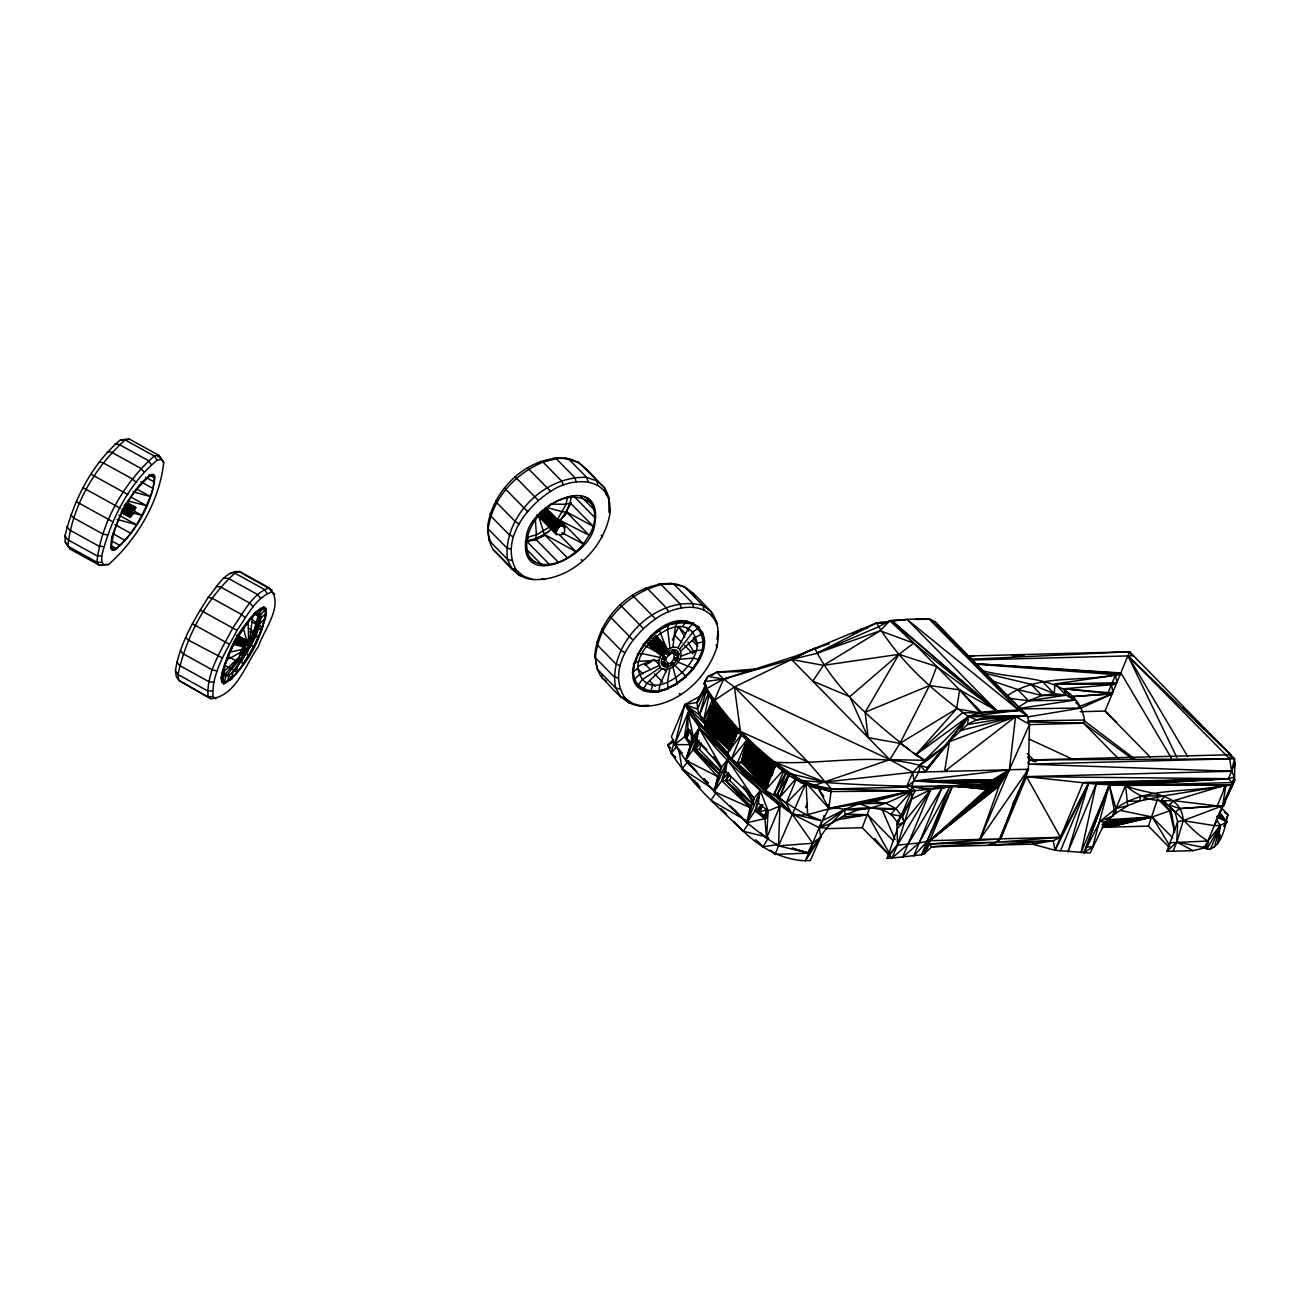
<?xml version="1.0" encoding="UTF-8"?>
<svg xmlns="http://www.w3.org/2000/svg" width="1300" height="1300" viewBox="0 0 1300 1300"><rect width="100%" height="100%" fill="white"/><g stroke="black" fill="none" stroke-linecap="round" stroke-linejoin="round"><path stroke-width="1.5" d="M669.906 668.444L667.436 682.337L668.216 688.935C599.658 707.753 644.166 613.649 686.481 621.075C734.045 636.35 676.683 703.56 642.769 690.381L646.555 683.524L661.928 668.899C672.36 672.539 687.521 656.191 677.966 647.774C667.55 644.134 652.389 660.481 661.928 668.899M669.988 648.229L667.648 629.428L668.476 624.455L685.847 622.326L693.924 623.009L688.529 628.241L677.966 647.774M710.32 696.426L705.803 690.69L706.664 688.642L723.564 679.087L791.489 659.457L816.205 653.543L876.557 622.928C898.706 660.514 933.042 691.194 968.354 716.511L1015.56 716.609L1029.519 724.295L1009.369 769.762L998.822 786.24C993.769 789.409 986.408 790.14 981.533 786.354L981.37 784.826L952.624 785.899L941.915 788.174L911.544 790.969L831.025 791.538L813.849 787.345L801.125 782.551L789.197 775.694L774.101 764.286L739.586 733.509L713.505 702.504L705.803 690.69L704.064 683.605L704.925 681.558L723.564 679.087L798.005 655.33L876.557 622.928L906.945 619.304L929.224 618.849L935.204 621.871L1027.374 715.829L1029.519 724.295L1028.398 769.259L979.908 839.394L1000.415 782.389L996.369 780.358L988.26 780.585L982.394 782.909L981.37 784.826L939.396 786.24L930.8 789.474L904.182 821.909L897.536 828.279L887.104 858.423L892.044 858.097L897.455 845.097L896.951 822.136C886.746 803.026 862.127 808.421 844.594 809.477C826.215 804.05 810.29 819.553 791.944 813.751C750.441 784.712 709.605 749.125 684.84 704.567L700.164 696.166L705.477 688.35M1026.578 769.519L1026.545 776.636L1000.659 838.841L997.165 842.205L988.845 845.309L1032.622 844.171L1053.276 840.726L1060.443 837.281L1088.571 783.347L1228.451 778.684L1234.464 776.977L1235 763.051L1234.529 758.729L1129.586 651.755L968.094 655.98M705.299 688.577L704.925 681.558L707.866 676.39L716.804 672.181L723.564 679.087L734.419 687.001L807.95 761.962L831.366 788.97L828.864 808.389L819.179 827.694L820.836 836.859L812.695 843.261L778.57 845.877L779.935 806.065L765.245 790.449L699.075 728.195L693.29 736.856L685.701 760.321L714.122 791.57L746.899 822.721L766.561 838.191L778.57 845.877L808.6 853.092L826.621 828.067L844.594 809.477L859.43 803.676L911.544 790.969C910.569 781.365 920.156 774.508 920.14 764.871C938.356 754.097 951.795 737.977 967.704 724.506C985.254 712.904 1007.663 718.266 1027.374 715.829L929.224 618.849L915.346 619.45M224.819 666.413L223.974 671.564L224.396 674.895L226.07 676.146C235.316 673.238 239.314 662.886 244.238 655.46L232.57 672.279L231.66 679.023L224.445 682.386L221.715 682.207L222.495 680.908C223.486 654.42 241.865 621.497 263.916 606.97L265.947 608.514C263.396 636.626 247.162 667.761 223.73 683.735L221.715 682.207L221.195 678.161L222.219 671.872L230.002 652.113L241.572 649.61L246.675 640.51L252.671 634.725L253.467 636.48L252.363 640.981L244.14 655.704C238.193 653.023 245.05 651.186 241.182 654.128M246.675 640.51L243.36 628.29L256.002 611.683L263.217 608.335L265.947 608.514L265.428 618.832L260.276 622.879L255.109 637.195L250.819 645.808L249.714 644.767M246.057 653.006L241.735 661.017L242.84 665.291L232.082 677.836L223.73 683.735L226.07 676.146L240.078 658.791L242.547 657.312M255.564 612.869L250.64 617.597L238.534 635.814L250.396 618.589L255.564 612.869L263.916 606.97L259.041 613.161L252.671 634.725M693.225 738.969L691.194 742.885L686.758 738.367C686.562 726.879 692.819 729.056 691.194 742.885L690.04 744.64L674.765 744.608L671.466 736.694L684.84 704.567L697.174 702.439L705.331 688.48M917.41 619.418L929.224 618.849L1018.989 710.352L968.354 716.511L927.501 767.747L925.275 771.956L968.354 716.511C984.441 710.109 1001.991 710.466 1018.989 710.352L1027.374 715.829L976.446 719.81L968.354 716.511L915.655 754.926C878.101 724.653 836.452 692.331 814.872 648.375L829.319 643.841M1017.169 707.947L1028.592 700.765L1041.966 695.516L1054.284 693.68L1054.934 683.881L1121.104 674.505M525.476 541.222L535.226 539.939L536.413 534.869L535.405 519.594M766.854 756.616L775.076 765.001L774.54 766.285L749.872 741.13L746.964 739.944L744.608 753.773L769.275 778.928L770.331 776.409L746.184 749.986L746.964 739.944L743.99 736.044M642.769 690.381L658.889 691.827L659.783 684.71L666.981 669.354M825.809 828.685L862.258 827.726L892.044 858.097L921.472 854.766L924.398 853.694L929.435 843.976L929.809 840.694L986.619 789.327L992.891 788.742L929.809 840.694L919.1 842.985L897.455 845.097L888.452 855.189M1027.374 715.829L968.354 716.511L967.704 724.506L1015.56 716.609L1009.369 769.762L979.908 839.394M672.913 647.319L675.301 627.055L677.804 621.579L693.014 624.195L699.611 627.234L693.209 631.702L679.754 649.09M250.185 636.204L252.541 617.029L260.536 608.059M1219.904 812.37L1226.842 821.876L1220.326 825.451L1207.944 841.019L1206.871 849.193L1210.479 849.095C1222.812 843.131 1224.941 826.605 1227.996 814.596L1220.928 807.381M1207.408 845.114L1207.944 841.019C1189.76 830.521 1178.645 811.363 1161.371 800.686C1147.754 800.28 1135.599 794.349 1125.556 785.379L1096.16 784.144L1026.545 776.636L1060.443 837.281L997.165 842.205L1053.276 840.726L1055.031 850.281L1090.131 853.011L1105.049 822.445L1115.969 813.117L1127.717 805.724L1139.743 801.011L1164.67 795.762L1231.344 784.826L1233.814 782.291L1222.618 805.789L1183.227 820.625L1177.67 821.616L1166.913 851.354L1193.026 850.671L1205.149 847.746L1234.464 776.977L1231.539 771.274L1229.719 758.859L1230.596 754.731L1208.984 733.558M594.961 654.42C598.276 617.305 632.694 583.716 670.312 583.44C688.61 583.83 699.335 600.08 711.165 611.65C718.884 621.871 719.469 635.489 716.755 647.611C706.68 678.86 677.105 706.404 643.094 706.306C624.829 705.786 614.087 689.65 602.274 678.048C596.733 671.271 595.871 662.805 594.961 654.42L597.122 669.029L615.566 687.83L620.717 696.849L624.796 697.726L632.742 703.609L643.094 706.306M624.796 697.726C606.58 669.403 632.028 635.148 655.541 618.881C673.108 605.995 706.794 599.056 716.852 624.358L716.316 620.669M658.889 691.827C606.385 689.65 646.279 625.609 677.462 622.814M637.975 668.525C635.911 642.622 689.146 604.012 697.109 643.24C699.173 669.142 645.954 707.753 637.975 668.525L632.32 672.1L634.741 679.104L633.506 679.916L638.17 685.116L637.081 686.156L643.679 689.195M661.863 663.439C665.308 661.131 665.129 662.041 663.276 664.95M665.324 659.311C660.367 660.238 664.95 653.608 665.779 658.71C660.904 661.602 666.933 656.224 664.788 656.646L665.795 657.605M665.178 665.827L666.721 664.105L668.395 665.324L666.884 667.322L665.178 665.827L666.006 666.916M666.933 653.559L668.476 651.836L670.15 653.055L668.639 655.054L666.933 653.559L667.891 654.859M665.974 666.64C665.762 664.137 670.28 665.795 667.274 664.154M671.352 664.641C668.07 663.065 675.301 660.611 673.351 664.674C670.475 667.648 671.255 661.505 673.676 663.471M672.149 652.129L673.709 650.39L675.253 651.414L673.855 653.624L672.149 652.129L673.855 653.624M675.058 651.267L673.108 653.429M672.181 652.389C674.375 654.534 674.391 648.538 675.253 651.414M676.812 660.595C671.938 660.855 677.17 654.745 677.56 659.766C672.506 662.659 679.153 657.117 676.325 657.621L677.381 658.515M675.594 654.274L677.901 652.746L678.86 654.03L677.95 655.492L675.594 654.274L677.008 655.785M693.014 624.195C720.736 645.808 684.434 686.091 659.23 690.592M716.999 639.308L718.055 631.979L718.51 635.245M696.832 771.664L685.701 760.321L674.765 744.608L684.58 736.791L688.139 712.481L727.545 753.025L731.217 759.346L760.273 790.579L768.137 810.891L766.561 838.191L760.841 832.926M778.96 767.016L776.035 764.546L774.41 765.017L769.275 778.928L745.128 752.505L746.964 739.944L749.466 741.569M682.354 753.285L674.765 744.608L688.139 712.481L731.217 759.346L779.935 806.065L766.561 838.191L764.904 818.675L759.379 812.419L762.596 804.668L759.265 811.817L761.572 805.122C757.413 808.6 759.168 814.986 763.994 817.115L766.594 814.661L767.13 809.217L759.379 812.419L755.072 810.924L746.899 822.721L730.21 805.691M779.935 806.065L768.137 810.891L764.904 818.675L746.899 822.721L750.051 807.625L714.122 791.57L721.76 780.747L725.628 771.436L727.496 759.444L753.919 798.314L752.895 803.822M758.306 803.14L768.137 810.891L767.13 809.217L763.994 817.115L764.904 818.675L755.072 810.924L758.306 803.14L760.273 790.579L699.075 728.195L685.701 760.321L694.2 768.82M725.4 714.366L715.065 704.519L714.139 708.337L738.124 731.087L714.675 707.07L714.837 702.163L713.505 702.504L706.664 688.642L704.925 681.558L707.866 676.39L723.564 679.087L727.594 678.551M792.529 848.331L807.674 852.881L812.695 843.261L791.944 813.751L765.245 790.449L764.806 788.092L731.217 759.346L746.964 739.944L748.8 743.665L773.484 768.836L774.41 765.017L766.415 756.633M1173.039 851.191L1176.841 842.059L1177.67 821.616L1175.054 812.256L1179.88 808.6L1217.255 805.935L1225.981 784.956L1173.705 800.67L1169.496 805.106L1179.88 808.6L1222.618 805.789L1225.981 784.956L1125.556 785.379L1112.849 815.913L1100.011 821.34L1083.875 852.865L1092.65 846.95L1109.274 784.989L1228.451 778.684L1232.286 782.584L1234.756 780.049L1234.464 776.977M175.451 670.637C179.611 643.825 193.895 619.775 208.309 597.253C216.824 587.486 224.559 570.424 239.818 571.594L269.067 587.746C285.415 603.915 263.916 629.476 258.391 646.555C245.505 664.495 236.015 696.199 210.941 698.75L178.766 680.387L176.166 676.26L175.451 670.637L178.019 674.538L178.766 680.387L210.941 698.75M215.849 698.799L213.021 696.654C211.477 672.669 226.493 650.942 237.006 630.354C246.886 616.688 255.06 598.114 271.814 591.923L274.625 594.051M224.445 682.386L221.195 678.161L224.721 663.796L226.882 659.783L240.386 652.535L241.572 649.61M240.078 658.791L239.281 657.036L240.386 652.535M244.172 647.4C242.58 652.665 242.141 645.808 245.456 648.099C243.035 654.192 245.196 644.54 245.456 648.099M243.847 653.136L242.482 651.934M245.781 643.988C248.479 637.878 248.511 647.433 246.334 643.825M241.394 653.526C243.604 658.011 246.707 653.087 243.945 652.665M246.545 650.536C244.4 654.387 246.155 646.929 248.137 649.903C246.399 653.087 247.244 646.88 247.488 650.536M249.941 638.56L252.85 640.071L250.104 638.43L248.836 641.014L250.234 641.68L251.501 639.649M250.998 645.466C251.257 640.51 246.431 648.798 249.551 645.109M250.088 641.534C250.738 641.891 255.694 640.705 249.762 638.755M251.225 644.524L249.616 643.923M248.836 645.044C251.859 648.082 248.203 646.717 251.16 644.475M251.209 639.259L248.836 641.014M260.276 622.879L260.699 614.413L259.041 613.161L256.262 614.055M225.062 673.952L232.082 677.836L237.006 673.108C249.779 654.794 262.21 634.676 266.451 612.56L263.217 608.335M736.141 735.881L737.149 729.95L733.428 725.319M699.075 728.195L696.881 740.155L692.997 749.466L685.701 760.321L717.616 776.523L714.122 791.57L727.496 759.444L721.484 767.211L717.616 776.523L692.997 749.466L699.075 728.195L721.484 767.211L714.122 791.57M227.711 681.33L228.849 675.253M1234.35 766.594L1235 763.051L1228.451 778.684L1125.556 785.379L1127.717 805.724L1115.936 808.47L1100.011 821.34L1105.049 822.445M736.076 735.621L737.149 729.95L733.249 725.465M756.096 747.175L774.41 765.017L768.235 781.462L744.071 755.04L746.964 739.944L774.41 765.017L774.54 766.285L760.841 751.465M487.727 525.785C492.927 489.515 527.329 456.251 564.931 458.185C582.806 459.599 592.166 476.97 604.403 487.679C609.261 494.975 609.911 503.474 610.155 511.989C604.971 548.226 570.586 581.457 533.033 579.524C515.125 578.24 505.781 560.755 493.529 550.079C488.719 542.766 487.923 534.3 487.727 525.785L489.141 540.572L507.439 559.227L511.826 568.734L515.97 569.628L523.234 576.128L533.033 579.524M515.97 569.628C500.402 540.004 526.24 507.049 550.615 491.351C568.23 479.017 601.9 474.939 609.261 500.809M555.864 533.488C562.445 512.59 571.951 540.767 555.864 533.488L538.038 515.32M567.515 496.925L566.053 504.27L557.651 519.188L589.258 535.275C596.684 523.185 597.789 505.343 584.594 496.681M526.906 554.905C542.23 575.071 570.992 559.764 583.359 543.887L560.267 520.358L566.183 511.745L570.131 502.808L571.512 495.901M609.001 512.509L608.806 497.185L605.979 494.325M1112.849 815.913L1114.149 809.494L1109.274 784.989L1081.047 852.784L1096.16 784.144L1228.451 778.684L1026.545 776.636L1231.539 771.274L1234.529 758.729L1028.609 764.124L1231.539 771.274M65 535.811C73.84 500.012 91.91 463.824 120.461 439.887L129.659 439.238L158.714 455.276L163.719 462.361C159.656 500.906 137.394 538.964 108.55 564.525L99.336 565.207L70.281 549.169L65.244 542.133L65 535.811L67.584 539.597L96.655 555.636L101.676 555.994C110.516 520.227 128.554 484.071 157.089 460.168L161.379 459.469L163.719 462.361M130.097 517.367L131.593 511.94L135.541 507.309L134.046 512.753L130.504 517.303L121.582 512.671M153.107 488.507L154.245 477.685L152.62 475.67L149.646 476.157C129.643 493.87 114.205 520.26 111.394 546.991L113.019 549.006L115.992 548.519C134.615 533.601 145.275 510.559 153.107 488.507L140.904 481.764M736.011 735.41L737.149 729.95L737.555 733.086M709.036 694.931L703.658 720.558L705.169 724.165L704.048 728.065L731.217 759.346L737.36 763.003L764.806 788.092L766.854 788.044L741.455 761.345L746.964 739.944L774.004 767.569M1168.928 847.015L1148.436 826.117L1102.286 827.336L1109.111 827.028C1111.906 823.599 1107.519 819.715 1104.301 822.559L1152.239 817.001L1169.626 810.875L1170.569 807.722L1169.626 804.278M706.664 688.642C731.234 725.433 763.815 757.884 801.97 780.504C861.51 786.175 921.115 786.711 980.801 786.776L982.394 782.909L1000.415 782.389L1009.369 769.762L913.916 780.991L906.571 787.101L831.366 788.97L813.849 787.345L809.185 784.648M735.849 735.832L737.149 729.95L727.545 753.025L705.461 727.594L715.065 704.519L724.994 714.383M749.678 768.3L766.139 785.07L742.17 762.872L737.36 763.003L746.964 739.944L747.224 747.467L771.908 772.622L773.289 772.59L748.605 747.419L746.964 739.944L741.975 760.094L768.024 785.216L743.031 757.559L746.964 739.944L748.28 744.933L772.428 771.355L775.076 765.001M734.923 739.391L737.149 729.95L734.646 739.684M759.785 754.016L773.484 768.836L774.41 765.017L764.806 788.092L742.17 762.872L742.82 761.312L737.36 763.003M734.89 739.115L737.149 729.95M674.765 744.608L684.84 704.567L697.596 709.15L699.497 714.935L705.169 724.165L710.856 713.765M760.614 810.778L755.072 810.924L760.273 790.579L753.919 798.314L750.051 807.625L721.76 780.747L727.496 759.444M674.099 741.878L671.206 753.139C690.755 782.925 717.762 806.796 743.34 831.253C760.63 847.795 781.008 859.576 805.383 860.811L821.974 820.966L844.594 809.477C868.498 812.207 891.069 802.035 911.544 790.969L911.592 799.045L897.455 845.097L887.104 858.423M892.044 858.097L907.985 844.269L941.915 788.174L952.624 785.899L985.189 788.336L985.498 787.183L999.261 784.306L1000.415 782.389M1214.46 846.917L1220.326 825.451L1216.361 819.471M706.956 722.898L699.497 714.935L706.29 690.706M862.258 827.726L869.31 808.892M737.1 733.541L713.619 709.589L715.065 704.519L730.649 722.475M773.451 768.398L774.41 765.017L766.821 784.712M734.63 809.949L746.899 822.721L753.919 798.314L744.461 787.767M824.151 815.441L822.559 820.95C801.141 815.181 784.55 800.036 765.245 790.449L776.035 764.546L771.599 760.484M929.435 843.976L995.93 842.237L931.612 846.804L929.435 843.976L999.424 838.874L929.809 840.694L997.376 787.036L995.865 784.972L980.671 785.411L983.564 787.751L952.624 785.899L924.398 853.694L931.612 846.804L987.61 845.341L995.93 842.237L999.424 838.874L1028.398 769.259L912.746 772.281L906.571 787.101L911.544 790.969L897.276 825.256L904.182 821.909L902.476 817.017L915.07 790.692L911.43 786.971L930.8 789.474L902.574 857.269L919.1 842.985L949.699 786.971L921.472 854.766L929.809 840.694L990.714 789.214L983.092 788.369L980.801 786.776L981.37 784.826L913.916 780.991L912.746 772.281L968.354 716.511L960.164 730.6L1015.56 716.609L944.564 771.452L949.439 741.666L1015.56 716.609M1118.569 758.826L1083.615 723.206L1084.557 720.038C1075.717 672.344 1016.974 681.2 982.459 670.54M1157.699 798.72L1148.436 826.117M1232.286 782.584L1125.556 785.379C1145.332 795.438 1181.326 790.335 1183.227 820.625L1176.841 842.059L1166.913 851.354M1220.408 834.827L1217.759 843.684L1220.326 825.451L1214.362 825.614L1183.227 820.625M1032.622 844.171L1055.031 850.281L1088.571 783.347L1067.934 851.939L1096.16 784.144M650.845 691.064L652.665 685.116M939.396 786.24L941.915 788.174L913.689 855.985L926.884 841.783L952.624 785.899L984.783 788.986L993.021 788.109L993.704 785.915L980.671 785.411L981.533 786.354M222.982 670.946L228.524 654.452L239.102 634.969L233.366 644.491L243.084 646.49M245.066 653.445L243.685 656.061L241.134 654.339M248.251 642.428L247.081 644.832M250.185 639.08L251.582 639.291M246.009 650.146C246.984 652.015 247.926 653.51 245.83 650.488M264.664 619.759L258.586 636.577L255.109 637.195L251.176 643.906M222.495 680.908L224.396 674.895L239.428 658.304M685.701 760.321L693.29 736.856L688.139 712.481L687.814 729.008L684.58 736.791L690.04 744.64L692.965 741.991M687.602 732.371L686.66 735.247L688.415 731.331L686.579 736.889L689.926 730.503L687.814 729.008L693.29 736.856M684.84 704.567L705.169 724.165L714.626 701.22L705.916 721.467L699.497 714.935L684.84 704.567L704.048 728.065L715.065 704.519L712.043 713.391L734.614 734.793L712.562 712.124L715.065 704.519L716.04 707.038L738.238 731.023M768.024 785.216L743.356 760.045L741.975 760.094L766.659 785.249L774.41 765.017L771.908 772.622L772.964 770.087L748.28 744.933L749.661 744.9L773.467 767.471L768.008 761.8M771.989 772.119L774.41 765.017L767.179 783.981L742.495 758.826L746.964 739.944L747.549 749.954L772.233 775.109L770.851 775.141L746.184 749.986L748.085 748.686L761.784 762.661M715.731 704.503L706.778 726.001L730.762 748.767L707.314 724.75L715.065 704.519L710.986 715.91L734.971 738.66L711.523 714.642L715.065 704.519L713.099 710.856L734.825 734.663M763.067 778.359L743.876 758.794L743.356 760.045L742.495 758.826L743.876 758.794L767.179 783.981L774.41 765.017L770.851 775.141L771.387 773.89L747.224 747.467L749.125 746.168L747.76 746.2L772.428 771.355L749.125 746.168L773.289 772.59L747.224 747.467M253.305 635.212L260.699 614.413L265.168 609.814M1014.065 801.158L1000.659 838.841L1060.443 837.281M771.014 774.508L774.41 765.017L768.235 781.462L743.551 756.291L746.964 739.944L745.648 751.254L769.811 776.23M731.851 746.168L708.354 722.215L715.065 704.519L709.93 718.429L733.931 741.195L710.466 717.178L715.065 704.519L707.834 723.483L730.876 748.686M774.41 765.017L769.811 777.676L745.128 752.505L746.509 752.472L770.315 775.044M221.991 677.008L223.974 671.564L239.281 657.036M1115.969 813.117L1115.936 808.47L1109.274 784.989L1086.378 846.852L1092.65 846.95M708.354 722.215L710.255 720.931L708.89 720.964L732.875 743.714L709.41 719.696L715.065 704.519L708.89 720.964L730.616 744.754M1083.875 852.865L1109.274 784.989M724.36 714.285L713.505 702.504L714.35 700.456L734.419 687.001L791.489 659.457L823.452 665.356L898.934 654.339L936.699 666.526L929.533 685.523L899.958 743.34L889.769 759.639L814.71 785.314L801.125 782.551L790.043 773.646L789.197 775.694L781.885 769.503M969.865 659.279L1129.586 651.755L1105.049 711.067L1080.203 711.717M699.579 696.183L697.174 702.439L697.596 709.15L706.062 688.805M633.587 671.564L633.571 663.227L634.806 663L638.3 654.014L643.858 645.206L661.992 654.599M669.825 652.697L668.769 651.82C672.409 653.477 667.144 651.918 667.761 654.648M672.36 640.087L678.633 626.697L685.474 633.669M667.095 654.046L669.337 652.811M678.827 653.77L677.316 653.64L676.569 655.574M689.926 730.503L686.758 738.367L684.58 736.791L690.072 730.226M225.387 663.146L230.002 652.113M250.217 638.398L252.866 639.714L251.875 641.924M253.467 636.48L261.121 617.727L265.655 613.714M1219.481 813.134L1214.362 825.614L1234.756 780.049L1231.344 784.826L1125.556 785.379M699.497 714.935L708.744 692.721M712.887 698.344L703.658 720.558L706.16 721.565L710.872 713.212M698.409 742.04L695.305 749.483L719.079 773.711M717.421 705.136L714.837 702.163L704.048 728.065L707.509 727.545L708.159 725.969L713.684 731.608M729.267 736.71L711.311 718.396L710.791 719.664L732.972 743.649M729.332 722.378L715.52 708.305L714.984 709.556L735.881 732.128M699.189 740.171L692.997 749.466L699.319 749.385L701.642 743.795M731.217 759.346L742.008 733.444L727.545 753.025M728.488 772.541L721.76 780.747L725.725 780.488L728.829 773.045M750.051 807.625L725.725 780.488L729.722 780.39L731.283 776.669M773.939 766.139L749.336 742.414L741.455 761.345L766.122 786.5L764.806 788.092L776.035 764.546L774.101 764.286L756.584 747.467M744.396 757.526L744.933 756.259L743.551 756.291L767.715 781.284L743.031 757.559L744.396 757.526L757.006 769.47M746.509 752.472L747.029 751.205L745.648 751.254L770.331 776.409L748.394 752.7M748.28 744.933L772.883 768.658L749.661 744.9L750.181 743.633M746.899 822.721L760.273 790.579M826.621 828.067L819.179 827.694L791.944 813.751L774.004 794.332L784.014 770.266M796.234 779.285L786.224 803.335L806.065 782.844L807.674 815.084L821.974 820.966L791.944 813.751L786.224 803.335L779.399 797.778L777.433 794.235L786.679 772.038M786.321 771.794L774.004 794.332L779.399 797.778L789.409 773.727M804.424 782.746L801.125 782.551L801.97 780.504L814.71 785.314L831.366 788.97L911.544 790.969L890.874 814.304L901.908 816.27M775.726 843.505L778.57 845.877L806.065 782.844M814.71 785.314L813.849 787.345L817.684 787.296L831.025 791.538M1171.284 757.981L1120.909 672.961L1116.245 673.091L1107.519 694.054L1070.144 696.719L1063.969 688.789L1116.212 684.255L1112.166 682.874L1054.934 683.881L1066 695.175L1075.035 700.082L1019.509 708.386M1055.031 850.281L1083.257 782.486L1228.451 778.684M1060.345 851.142L1088.571 783.347M1210.479 849.095L1220.326 825.451L1206.871 849.193L1204.06 846.316M1226.631 817.879L1227.996 814.596L1224.519 812.533M795.746 778.895L779.399 797.778L789.165 774.426M762.661 804.668L759.379 812.419L763.799 815.197M755.788 839.784L763.003 846.739L779.269 844.35L775.011 854.409L770.689 850.2M723.564 679.087L714.35 700.456L739.586 733.509L740.431 731.461L734.419 687.001L889.769 759.639L912.746 772.281L824.606 782.08L790.043 773.646M693.875 736.759L691.194 742.885L684.58 736.791M705.169 724.165L714.837 702.163L717.324 705.25M1012.976 803.92L1028.398 769.259M686.579 736.889L689.374 730.649M805.529 807.592L807.479 803.319M766.837 818.09L763.994 817.115L767.293 809.981L764.985 816.676L767.325 811.622L765.879 815.831L767.097 813.215M778.57 845.877L779.269 844.35M759.46 808.567L760.679 805.951L759.233 810.176L761.572 805.122M779.399 797.778L779.886 796.738L777.433 794.235L774.004 794.332M1223.528 790.043L1225.981 784.956C1189.922 793.78 1147.559 785.574 1115.936 808.47M233.967 643.939L228.524 654.452M246.919 642.899L248.495 642.947M1227.509 794.836L1233.814 782.291M686.481 621.075L682.419 626.649M252.363 640.981L258.229 629.525L262.925 626.909M679.705 659.214L693.095 658.158L698.376 659.376L703.121 650.163L703.105 641.842L704.372 641.29L701.951 634.303L703.186 633.474L698.523 628.274M249.649 647.026L251.144 645.369L253.922 646.197L258.586 636.577M988.617 789.409L929.809 840.694L995.134 788.011L995.865 784.972L980.054 784.859L988.13 781.219L996.369 780.358L1009.369 769.762L998.416 785.866L993.021 788.109L991.542 786.614L982.101 786.256L981.614 787.491M714.09 700.992L703.658 720.558L704.974 720.525M981.89 783.867L982.394 782.909L999.261 784.306L998.822 786.24L929.809 840.694M997.783 782.811L997.327 786.467L998.822 786.24M1224.324 787.93L1225.981 784.956M246.496 644.117C235.869 664.966 255.678 637.52 247.276 643.077M243.019 653.559L244.546 655.119M250.672 639.909L249.178 639.681M224.949 665.34L237.25 672.133L236.957 667.42L251.144 645.369M777.433 794.235L788.775 774.183M547.121 507.536L562.689 511.859L566.183 511.745L570.472 504.173M704.064 683.605L707.021 678.438M865.117 712.254L898.934 654.339L913.737 643.126L996.612 710.71L959.644 689.91L929.533 685.523L865.117 712.254L868.189 737.653L899.958 743.34L909.837 750.133M897.455 845.097L930.8 789.474L911.592 799.045L896.951 822.136M242.873 664.592L253.922 646.197M768.641 837.541L763.003 846.739L758.761 842.416M676.764 658.938L677.365 660.075M243.36 628.29L244.774 626.113M250.396 618.589L248.137 621.887L248.511 638.056M715.878 792.984L710.84 800.361L745.891 820.381M733.606 821.324L743.34 831.253L748.394 823.859M564.168 516.376L566.215 513.403M1102.384 826.914L1109.111 827.028L1152.239 817.001L1172.73 837.883M638.17 685.116L641.875 680.062L660.14 667.566M1223.609 826.28L1226.842 821.876L1219.465 815.003M982.394 782.909L913.916 780.991L994.516 780.033L1009.369 769.762L997.62 781.544L913.916 780.991L992.517 779.967L1009.369 769.762L999.083 782.324C974.447 782.096 989.251 779.496 998.839 781.332M243.132 653.364L245.148 653.624L242.336 652.064M242.873 655.005L243.847 653.283L242.645 652.308M677.901 662.074L692.835 668.184L699.481 659.474L698.376 659.376M700.229 787.296L682.142 768.852L688.691 760.5M918.629 772.135L925.291 771.696L949.439 741.666L927.501 767.747C878.475 750.945 825.663 765.245 774.946 762.239L774.101 764.286L740.431 731.461L807.95 761.962M566.069 513.321L560.267 520.358L561.113 520.845M722.816 741.488L706.778 726.001L705.461 727.594L729.544 750.23L707.509 727.545L706.778 726.001L708.159 725.969M700.944 742.755L695.305 749.483L721.516 772.606M750.815 806.065L725.725 780.488L730.226 775.109M676.861 746.46L671.206 753.139L675.447 757.461M765.245 790.449L783.477 769.892M944.466 746.785L924.674 760.305L915.655 754.926L956.589 708.809L959.644 689.91L980.233 712.904L1018.989 710.352L906.945 619.304L996.612 710.71L936.699 666.526M1027.91 762.775L1030.559 759.964L1230.596 754.731L1232.368 758.062M1127.263 801.352L1139.743 801.011L1140.62 796.104L1164.67 795.762L1161.371 800.686L1173.705 800.67L1217.255 805.935L1222.618 805.789L1225.087 803.27L1223.869 802.441M675.529 757.364L671.206 753.139L667.908 745.241L673.644 739.538M634.741 679.104L638.95 674.944L659.019 665.616M668.476 625.592L659.149 629.541L659.474 630.5L650.455 636.48L651.072 637.195L642.964 644.8L643.858 645.206M668.216 687.798L677.544 683.849L677.219 682.89L686.238 676.926L685.62 676.211L693.729 668.606L692.835 668.184M680.875 651.056L696.134 636.821L701.951 634.303M670.735 748.101L667.908 745.241L673.546 740.025M755.072 810.924L760.923 805.642M915.655 754.926L962.471 712.66L980.233 712.904L956.589 708.809L899.958 743.34M1018.989 710.352L981.825 712.53L891.556 620.506L905.434 619.889L889.818 620.734L880.1 630.825L823.452 665.356L812.776 681.151L849.826 696.67L898.934 654.339M675.756 654.761L678.242 655.265M549.851 526.825L536.413 534.869L528.905 536.803L526.467 541.06L549.543 564.574M535.226 539.939L526.467 541.06L535.308 538.785L544.294 534.365L551.379 529.116M711.913 675.317L716.804 672.181L759.005 668.688M798.005 655.33L791.489 659.457L889.769 759.639L924.674 760.305L913.136 752.391M1006.102 696.654C1037.449 673.514 1079.65 682.565 1115.595 674.635L1120.909 672.961L973.781 663.569M845.146 814.921L832.292 822.997L819.179 827.694L844.594 809.477L845.146 814.921L858.309 809.77M667.908 745.241L672.945 742.17M536.786 539.175L544.538 535.356L544.294 534.365L548.827 531.602M223.73 683.735L231.66 679.023M853.629 633.734L861.624 629.086L867.068 628.29M998.091 786.646L995.166 787.41L993.704 785.915L982.101 786.256L983.092 788.369L986.96 788.678L987.415 787.247L989.43 787.069L992.891 788.742L984.783 788.986L986.96 788.678L983.71 786.841L985.189 788.336M637.764 666.331L652.47 660.01M644.962 665.242L651.17 661.846M665.21 666.087L667.517 667.046M852.67 633.815L861.624 629.086M814.872 648.375L791.489 659.457L808.454 651.024L819.634 647.286M1081.551 707.834L1112.182 693.94L1108.12 692.608L1063.969 688.789L1066 695.175L1028.592 700.765L1008.491 698.197M634.806 663L639.015 661.245L659.051 660.384M1079.016 706.631L1112.182 693.94L1063.969 688.789M680.859 656.289L696.069 650.52L703.121 650.163M544.538 535.356L535.308 538.785L558.383 562.315M571.334 502.661L566.053 504.27L550.387 504.124M823.778 796.477L817.684 787.296L828.864 808.389L873.584 801.58L911.544 790.969L828.864 808.389L807.398 784.339M697.109 643.24L703.105 641.842M1109.111 827.028L1152.239 817.001L1169.919 846.056M1102.497 826.654L1152.239 817.001L1120.844 810.566M1222.618 805.789L1224.161 805.512M1102.985 825.435L1152.239 817.001L1106.332 819.78M1027.634 716.95L1081.21 708.012L1075.685 702.374M836.176 819.926L867.669 814.726L893.197 840.759M129.659 439.238L120.461 439.887M102.31 564.736L99.336 565.207L96.899 562.201L67.844 546.163C72.053 506.09 95.209 466.521 125.19 439.969L154.261 456.007L157.089 460.168M1109.924 824.606L1102.091 824.46L1152.239 817.001L1106.739 821.665M998.075 780.926L913.916 780.991L996.369 780.358L990.421 780.146M864.597 808.844L870.886 807.901L896.106 808.795L902.476 817.017M981.987 784.81L985.936 784.306M989.885 783.803L993.834 783.299M1104.301 822.559L1152.239 817.001L1105.536 821.957L1108.77 822.023M1104.707 823.225L1109.453 822.656M1170.504 842.709L1207.944 841.019M737.344 671.466L741.341 671.06M751.303 670.053L755.284 669.646M841.88 816.92L867.669 814.726L890.094 854.62M882.408 622.472L876.557 622.928L882.538 622.992M921.424 619.45L929.224 618.849M988.845 845.309L1053.276 840.726M1112.182 693.94L1070.144 696.719L1075.035 700.082L1028.592 700.765L1017.526 689.471L992.696 681.054M639.714 705.77L648.684 705.25M993.021 788.109L995.134 788.011L990.909 788.564L991.542 786.614L983.71 786.841L989.43 787.069L988.877 788.759L985.498 787.183M881.985 809.461L896.106 808.795L886.096 803.319L873.584 801.58M911.43 786.971L981.37 784.826M996.369 780.358L988.26 780.585L995.962 780.991L999.7 782.811L999.862 784.29L980.054 784.859M982.784 783.299L999.7 782.811L983.791 782.194M971.977 659.994L1133.519 655.769M716.804 672.181L751.286 671.255M1112.166 682.874L1116.846 682.744L1115.595 674.635L975.975 664.186M1108.12 692.608L1112.784 692.494L1111.549 684.385L1054.934 683.881M714.675 707.07L716.04 707.038L731.575 721.744M715.52 708.305L714.139 708.337L737.1 732.095M713.619 709.589L714.984 709.556L737.571 730.974M712.562 712.124L713.944 712.091L736.515 733.509M713.408 713.342L712.043 713.391L735.085 738.595M711.523 714.642L712.887 714.61L722.767 723.986M710.466 717.178L711.831 717.129L725.952 730.519M711.311 718.396L709.93 718.429L732.891 742.202M709.41 719.696L710.791 719.664L731.949 739.733M707.314 724.75L708.679 724.717L722.8 738.091M1029.649 724.604L1083.615 723.206L1132.332 758.875M748.085 748.686L746.704 748.719L771.387 773.89L748.085 748.686L770.884 773.646M745.972 753.74L744.608 753.773L768.755 778.765M768.755 780.195L744.071 755.04L745.452 755.008L755.251 764.286M1143.707 799.077L1151.703 798.883M763.994 817.115L766.756 817.05L765.651 817.082M941.428 771.534L942.744 771.501M946.579 771.404L947.602 771.371M967.931 656.516L973.96 656.419M1012.196 655.85L1024.27 655.671M1017.526 689.471L1041.966 695.516L1066 695.175L1054.284 693.68L1030.884 684.239L984.133 673.075M1019.525 708.923L1081.21 708.012M1028.072 720.866L1084.557 720.038M886.096 803.319L859.43 803.676L870.886 807.901M1027.618 757.185L1030.559 759.964L1229.719 758.859L1128.01 655.899L1176.841 757.445M105.381 564.492L108.55 564.525M230.165 573.105L239.818 571.594L242.726 573.82M1104.805 823.436L1109.842 823.534M1102.936 825.679L1109.664 825.809M104.26 565.224L101.92 562.315L96.899 562.201C101.124 522.129 124.28 482.56 154.261 456.007L158.714 455.276L161.379 459.469M1027.78 721.874L1083.615 723.206M213.021 696.654L208.033 696.54C206.407 671.613 222.007 649.058 232.928 627.673C243.197 613.47 251.68 594.197 269.067 587.746L271.814 591.923M845.358 814.141L867.669 814.726M988.13 781.219L999.602 781.739M984.783 788.986L990.714 789.214M114.514 444.145L119.015 444.389L148.07 460.427L151.141 464.409M223.86 578.159L228.361 578.403L257.611 594.555L260.78 598.471M1034.378 761.264L1030.559 759.964L1034.589 760.224L1030.559 759.964L1027.747 757.104M989.641 783.9L996.954 784.371L998.416 785.866M975.65 663.78L1116.245 673.091M212.306 691.031L207.285 690.69L178.019 674.538C186.111 636.561 205.969 599.284 234.91 573.17L264.16 589.306L267.085 593.418M1036.392 761.361L1030.559 759.964L1034.605 760.273M637.211 653.916L641.989 653.591L660.189 657.459M952.624 785.899L986.619 789.327M980.801 786.776L982.134 786.906L980.671 785.411M107.315 451.669L111.524 452.205L140.595 468.244L143.942 471.933M213.736 682.289L208.764 681.606L179.514 665.454L176.881 661.895M216.418 586.398L220.61 586.966L249.86 603.119L253.305 606.71M103.561 546.715L98.605 545.984L69.55 529.945L66.885 526.516M561.795 532.724L583.359 543.887L589.258 535.275L566.183 511.745L567.239 511.907M523.234 576.128L519.366 575.494L493.529 550.079M541.678 579.085L544.7 579.589M632.742 703.609L628.956 702.959L624.699 698.62M994.175 780.683L995.962 780.991M574.73 461.581L578.565 462.264L604.403 487.679L605.036 491.644M658.255 584.122L673.725 583.928L692.169 602.729L693.599 607.1M553.247 458.136L568.376 458.738L586.69 477.392L596.863 480.919L597.789 485.16M1030.559 759.964L1034.475 760.727M1205.149 847.746L1176.841 842.059L1193.026 850.671M217.23 671.028L212.387 669.906L183.121 653.77L180.359 650.65M99.353 461.955L103.269 462.881L132.324 478.92L135.996 482.202M107.429 535.08L102.635 533.894L73.58 517.855L70.769 514.881M743.34 831.253L766.691 837.054M127.692 500.874L146.543 505.7L130.829 497.039M132.145 512.834L141.716 515.288L134.729 511.436M670.312 583.44L684.483 586.722L702.926 605.524L711.165 611.65L711.896 615.68M208.309 597.253L212.176 598.26L241.443 614.413L245.196 617.581M540.491 461.402L542.994 462.069L556.254 458.673L574.551 477.327L576.322 481.699M133.055 491.806L150.426 496.567L136.468 488.865M117.049 519.383L136.289 524.68L118.836 515.06M645.288 588.136L647.692 588.819L666.136 607.62L668.541 611.812M619.84 689.033L615.566 687.83C607.425 642.639 657.93 593.206 702.926 605.524L703.95 609.798M511.745 560.479L507.439 559.227C502.645 516.815 544.733 475.41 586.69 477.392L587.99 481.764M792.106 848.169L808.6 853.092L775.011 854.409L772.2 851.549M564.931 458.185L573.105 461.029M222.511 658.011L188.614 640.25L185.64 637.65M618.183 678.145L613.827 676.52L595.4 657.719C598.244 622.619 627.673 592.849 661.18 584.642L679.624 603.444L681.509 607.783M113.035 521.901L76.375 501.686M510.851 549.299L506.496 547.609L488.199 528.938C492.034 498.664 515.499 473.574 542.994 462.069L561.308 480.74L563.566 484.965M91.179 474.289L127.822 494.536M824.606 782.08L774.946 762.239L789.197 775.694L787.426 772.785M200.119 610.009L237.006 630.354M527.524 467.789L550.615 491.351M1029.064 739.034L1073.166 759.492M247.13 641.599L248.609 642.444L246.984 641.712M619.938 665.795L615.664 663.699L597.22 644.898L596.733 642.086M229.255 644.15L192.384 623.789M632.304 595.221L655.541 618.881M1216.751 816.692L1226.842 821.876L1219.351 815.555M513.337 536.835L509.08 534.658L490.782 515.986L490.214 513.321M679.234 693.517L681.151 694.509M119.99 508.073L83.33 487.841M566.183 511.745L593.222 526.337L570.131 502.808M538.736 516.214L544.294 534.365L575.884 551.606L559.585 534.999M157.739 456.414L161.151 458.299M149.013 474.793L154.245 477.685M145.697 477.246L154.424 482.056M127.026 502.596L135.769 507.585M126.62 502.677L135.135 507.374M127.27 503.474L135.785 508.186M126.051 503.067L134.566 507.78M125.369 503.799L133.884 508.495M124.605 504.774L133.12 509.47M123.825 505.944L132.34 510.64M124.784 508.17L131.593 511.94M244.449 574.762L271.993 589.956M122.428 508.544L130.942 513.256M121.891 509.811L130.406 514.508M121.517 510.916L130.032 515.613M121.339 511.794L129.854 516.49M121.355 512.395L130.504 517.303M114.92 524.566L130.618 533.227M112.889 533.617L125.109 540.361M254.134 613.941L259.399 616.85M111.394 540.751L120.12 545.577M251.713 621.758L258.749 625.625M110.76 545.626L115.992 548.519M249.811 631.735L255.076 634.644M250.104 638.43L252.882 639.86L251.599 639.015M249.568 639.031L252.639 640.673M249.356 639.34L252.476 641.014M249.893 639.73L251.761 640.949M251.014 640.656L252.281 641.355M248.999 640.023L251.582 641.29M248.869 640.331L251.696 642.135M248.787 640.624L251.534 642.265M238.745 635.992L247.325 640.721M236.584 635.196L246.87 640.867M237.689 636.626L246.269 641.355M246.789 641.924L248.072 642.622M249.762 643.809L251.241 644.654L249.974 643.955M246.594 642.184L248.365 643.256M236.99 637.406L245.554 642.135M246.399 642.509L247.666 643.207M249.421 644.134L250.705 644.832M246.204 642.834L247.471 643.549M249.226 644.394L250.494 645.092M249.031 644.719L250.299 645.418M246.041 643.175L247.309 643.89M245.911 643.5L247.179 644.199M236.21 638.446L247.422 644.719M248.674 645.385L249.941 646.1M248.544 645.71L250.429 646.457M248.966 646.035L250.234 646.734M248.463 645.986L250.055 646.929M235.43 639.649L245.716 645.336M234.699 640.965L243.262 645.694M243.815 647.367L245.408 648.31M234.049 642.281L242.629 647.01M243.636 647.579L244.904 648.278M246.756 649.236L248.235 650.097L246.935 649.253M243.441 647.839L245.326 648.586M246.594 649.366L248.203 650.309M243.929 648.212L245.196 648.911M246.415 649.561L248.105 650.585M243.23 648.148L245.034 649.253M246.22 649.821L247.975 650.91M243.051 648.489L244.319 649.188M243.571 648.895L244.839 649.594M242.873 648.83L244.644 649.903M242.743 649.155L244.449 650.179M245.668 650.829L247.422 651.901M242.661 649.431L244.254 650.374M245.537 651.137L246.805 651.852M242.629 649.642L244.107 650.504M245.44 651.414L247.227 652.161M245.408 651.641L247.033 652.372M245.424 651.771L246.773 652.535M242.141 652.275L245.115 653.851M241.946 652.535L245.034 654.128M242.434 652.909L244.904 654.436M241.751 652.844L244.205 654.387M241.556 653.185L244.741 654.778M241.264 653.851L243.717 655.379M228.816 656.841L239.363 662.659M1217.288 816.221L1226.842 821.876M674.57 651.381L675.415 651.885L674.001 650.374M624.991 652.827L620.913 650.227L602.469 631.426L601.77 629.119M678.681 749.076L682.142 768.852L713.586 789.344M519.041 523.965L515.011 521.267L496.714 502.613L495.918 500.435M254.881 612.56L259.773 616.168M606.401 681.102L602.274 678.048L601.819 675.334M1083.745 720.395L1134.949 759.151M1150.078 756.957L1105.049 711.067L1108.104 713.538M251.29 618.605L260.683 626.291M581.165 559.617L582.676 560.869M633.003 640.12L609.781 616.428M515.239 476.872L538.33 500.419M673.351 663.114L672.295 662.22L673.709 663.731M667.03 664.089L668.086 664.966M892.141 621.108L996.612 710.71L891.556 620.506M527.556 511.534L504.449 488.004M725.725 780.488L751.855 803.53M249.535 628.566L257.075 635.245M591.386 503.604C562.591 480.317 514.361 526.159 529.62 557.684M707.509 727.545L721.695 740.756M706.989 749.645L696.881 740.155L721.484 767.211M692.997 749.466L718.997 773.858M620.197 604.858L643.419 628.55M729.316 719.16L715.195 705.786L716.576 705.754L716.04 707.038L731.234 722.524M754.91 746.346L774.524 764.92M760.858 769.6L769.259 777.562M764.01 776.116L768.202 780.097M737.084 733.606L713.099 710.856L714.464 710.824L713.944 712.091L736.044 734.63M726.992 728L735.459 736.028M728.764 733.2L734.419 738.546M730.892 742.267L709.735 722.183L731.851 744.721M731.819 746.233L707.834 723.483L709.215 723.45L708.679 724.717L730.795 747.256M725.628 771.436L753.919 798.314M1105.049 711.067L1116.651 722.166M1230.596 754.731L1128.01 655.899L1187.664 756.486M746.184 749.986L772.233 775.109M745.128 752.505L769.73 776.246M744.071 755.04L768.69 778.765M682.142 768.852L686.481 773.029M693.696 779.984L698.035 784.16M677.706 652.6L678.697 653.559M676.569 657.702L677.576 658.661M669.029 651.885L670.02 652.844M725.416 715.634L715.195 705.786L731.786 722.686M736.418 733.363L713.099 710.856L736.58 734.809M726.619 727.447L712.043 713.391L735.524 737.327M725.562 729.983L710.986 715.91L712.367 715.878L711.831 717.129L734.029 741.114M733.265 740.935L709.93 718.429L732.046 740.967M730.762 742.056L708.89 720.964L732.371 744.9M725.335 740.366L707.834 723.483L731.331 747.435M1183.033 708.159L1187.355 712.384M1196 720.866L1204.661 729.332M704.129 778.749L708.386 783.006M1163.939 800.962L1176.207 813.459M1159.031 800.069L1169.626 810.875L1174.582 832.325M1043.217 682.386L1054.284 693.68M1030.884 684.239L1041.966 695.516M1027.325 753.594L1035.418 761.849M580.742 496.113L594.311 509.941M573.219 495.56L594.945 517.709M692.315 640.64L697.791 646.214M675.139 635.684L681.964 642.655M684.71 645.434L692.916 653.803M546.244 508.154L564.753 526.923M545.301 507.829L565.142 527.8M546.049 509.308L550.16 513.5M545.561 509.21L562.006 525.98M544.359 509.519L560.804 526.289M543.124 510.136L559.569 526.906M541.954 510.997L558.399 527.767M540.914 512.054L557.375 528.824M677.446 652.535L678.86 654.03M677.154 652.551L678.827 654.339M540.117 513.24L556.562 530.01M676.829 652.649L677.641 653.461M678.697 654.664L677.901 652.746M676.52 652.811L677.316 653.64M677.706 654.16L678.503 654.972M673.709 650.39L675.366 652.194M676.211 653.055L677.024 653.867M673.384 650.504L674.18 651.316M674.44 651.69L675.253 652.519M675.967 653.347L676.764 654.16M539.565 514.459L556.01 531.229M673.059 650.666L673.871 651.495M674.245 652.015L675.041 652.827M677.137 654.68L677.95 655.492M672.766 650.91L673.562 651.722M675.773 653.656L676.569 654.469M676.829 654.859L677.625 655.671M675.642 653.965L677.316 655.769M539.337 515.645L555.783 532.415M672.506 651.186L673.319 652.015M672.311 651.511L673.108 652.324M538.704 515.742L553.784 531.099M672.181 651.82L672.994 652.649M673.367 652.697L674.18 653.526M537.079 514.8L556.952 534.966M656.142 636.122L664.43 644.572M655.233 635.554L666.429 646.831M655.395 636.577L668.216 649.399M676.016 657.637L677.739 659.133L676.764 657.832M675.707 657.751L676.504 658.564M654.631 636.789L667.062 649.464M675.383 657.914L676.179 658.742M675.09 658.158L675.886 658.97M676.309 659.539L677.105 660.351M668.476 651.836L670.15 653.64M668.168 651.934L668.964 652.746M674.83 658.434L675.626 659.262M653.396 637.163L667.209 651.251M669.224 653.136L670.02 653.949M674.635 658.759L675.431 659.571M675.691 659.945L676.488 660.774M667.842 652.113L668.639 652.925M669.029 653.445L669.825 654.258M674.505 659.067L676.179 660.871M667.55 652.34L668.346 653.169M674.456 659.376L675.886 660.887M667.29 652.633L668.086 653.445M653.543 639.259L665.974 651.918M667.095 652.941L667.891 653.754M666.965 653.266L668.639 655.054M652.389 640.169L664.82 652.844M717.957 707.168L724.864 714.204M767.699 757.867L774.556 764.855M650.016 639.86L663.829 653.949M672.003 662.236L673.676 664.04M674.668 665.048L682.874 673.416M754.812 746.574L774.02 766.139M671.678 662.334L672.49 663.163M673.546 664.365L672.75 662.431M671.369 662.512L672.165 663.341M672.555 663.845L673.351 664.674M671.06 662.756L671.872 663.569M734.858 728.016L737.62 730.844L714.139 708.337L737.636 732.274M649.253 641.079L663.065 655.151M664.528 656.581L665.957 658.092M670.816 663.033L671.613 663.861M544.294 534.365L567.369 557.879M664.235 656.597L665.909 658.385M670.621 663.358L671.418 664.17M663.926 656.695L664.722 657.508M665.779 658.71L664.983 656.793M670.491 663.666L671.288 664.479M671.678 664.544L672.474 665.372M663.601 656.858L664.398 657.686M664.788 658.206L665.584 659.019M670.442 663.975L672.165 665.47M648.765 642.314L661.196 654.972M663.309 657.101L664.105 657.914M670.491 664.235L671.856 665.486M663.049 657.394L663.845 658.206M664.235 658.726L665.031 659.539M662.854 657.702L663.65 658.515M663.91 658.905L664.706 659.717M648.602 643.484L659.653 654.745M662.724 658.011L663.52 658.84M649.594 644.751L652.356 647.562M662.675 658.32L664.398 659.815M647.384 643.11L655.671 651.56M662.724 658.596L663.845 659.766M647.855 643.939L654.761 650.975M666.721 664.105L668.444 665.584M668.395 665.892L667.469 664.3M663.715 661.684L665.129 663.195M666.413 664.202L667.209 665.015M667.469 665.389L668.265 666.217M663.406 661.7L665.08 663.504L664.316 662.383M666.087 664.365L666.884 665.194M667.274 665.714L668.07 666.526M663.097 661.798L663.894 662.626M664.154 663L664.95 663.812M665.795 664.609L666.591 665.421M662.773 661.976L663.585 662.789M667.014 665.99L667.826 666.803M767.276 768.251L771.387 772.444M663.959 663.309L664.755 664.137M665.535 664.885L666.331 665.714M662.48 662.22L663.276 663.033M663.699 663.601L664.511 664.414M665.34 665.21L666.136 666.023M666.396 666.396L667.209 667.225M662.22 662.496L663.016 663.325M665.21 665.519L666.884 667.322M663.406 663.829L664.202 664.658M712.887 714.61L735.004 737.149M662.025 662.805L662.821 663.634M663.081 664.008L663.894 664.82M661.895 663.13L663.569 664.934M717.892 721.5L726.18 729.966M749.775 754L770.331 774.979M734.484 739.863L710.986 715.91L733.947 739.668M653.965 659.197L659.441 664.771M663.536 668.947L666.266 671.742M717.178 727.967L730.99 742.056M749.044 760.451L757.266 768.836M743.031 757.559L767.699 782.714M717.827 735.832L721.971 740.058M706.778 726.001L730.275 749.954M644.962 664.105L650.439 669.679M654.534 673.855L662.74 682.224M526.516 549.315L541.45 564.541M526.516 553.881L534.658 562.185M637.341 668.281L642.801 673.855M649.642 680.826L655.119 686.4M699.319 749.385L720.281 770.754M729.722 780.39L753.415 804.538M703.788 778.749L707.964 783.006M721.094 808.567L726.651 814.239M1204.076 846.251L1206.871 849.193L1205.701 844.025M747.354 755.219L750.084 758.176M758.322 767.081L769.275 778.928M747.663 759.233L768.235 781.462M746.931 765.765L766.122 786.5L741.975 760.094M935.204 621.871L961.074 650.049M749.336 742.414L773.484 768.836M759.785 750.133L774.54 766.285M682.224 672.474L685.62 676.211M874.608 838.484L889.362 855.075M246.578 653.494L248.56 655.753M722.605 711.1L725.189 714.074M651.072 637.195L652.86 639.291M65.244 542.133L70.281 549.169M798.038 778.716L801.125 782.551M721.029 709.881L724.75 714.512M727.236 717.6L730.957 722.231M920.14 764.871L925.291 771.696M1161.94 800.15L1169.626 810.875M748.8 743.665L749.661 744.9M686.465 627.819L688.675 631.036M693.079 637.488L697.483 643.939M743.421 786.305L753.253 801.531M744.9 789.23L753.122 802.425M713.505 756.616L720.72 768.186M678.633 626.697L684.872 637.016M687.992 642.184L694.233 652.503M692.721 592.849L695.305 597.35M1129.586 651.755L1131.033 654.761M488.621 536.981L491.173 542.474M677.219 682.89L672.831 666.851M849.826 696.67L868.189 737.653M901.339 815.523L904.182 821.909M667.062 649.821L659.474 630.5M882.261 809.9L895.05 839.54M601.234 535.145L601.981 537.322M716.219 644.8L716.755 647.611M1170.569 807.722L1174.745 830.619M828.181 804.521L828.864 808.389M609.733 508.82L610.155 511.989M704.925 681.558L705.803 690.69M101.676 555.994L101.92 562.315M250.998 642.281A10.562 2.34 -61.1 0 1 241.735 656.045A10.562 2.34 -61.1 0 1 245.651 643.37A10.562 2.34 -61.1 0 1 251.615 640.331M672.181 664.918A10.416 6.549 -44.4 0 1 661.342 660.66A10.416 6.549 -44.4 0 1 674.992 649.789A10.416 6.549 -44.4 0 1 674.294 663.244M665.34 659.197C672.457 674.911 680.908 639.681 665.34 659.197M526.597 535.096C515.385 591.484 589.209 558.854 594.409 526.191C605.621 469.788 531.798 502.418 526.597 535.096M111.784 537.046L110.614 548.259L112.287 550.355L115.375 549.851C136.11 531.472 152.116 504.124 155.041 476.418L153.351 474.337L150.264 474.825C130.959 490.295 119.909 514.183 111.784 537.046M820.836 836.859L810.371 860.519L805.447 860.649L820.836 836.859M700.164 696.166L697.174 702.439L705.624 685.327L700.164 696.166M889.818 620.734L878.329 626.876L816.205 653.543L880.1 630.825L913.737 643.126L889.818 620.734M882.619 622.814L876.557 622.928L882.635 622.863M673.546 663.26L672.555 662.285L673.546 663.26M675.366 651.625L674.456 650.585L675.366 651.625"/></g></svg>
